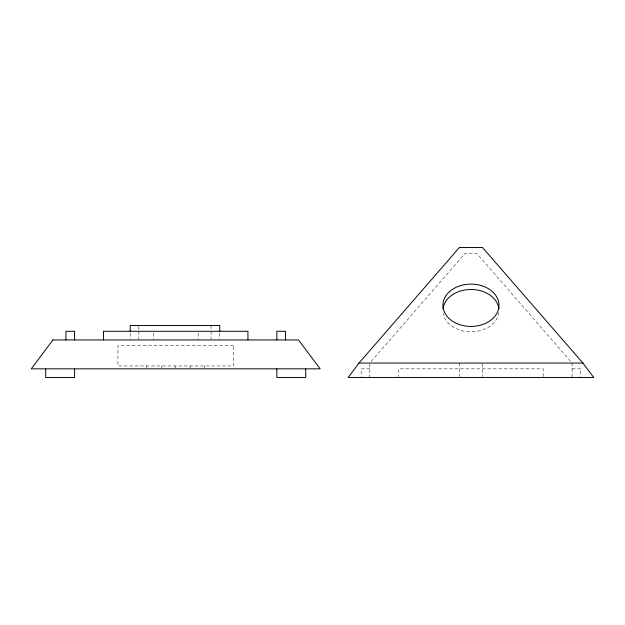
<?xml version="1.0" encoding="UTF-8"?>
<svg xmlns="http://www.w3.org/2000/svg" width="625" height="625" viewBox="0 0 625 625"><rect width="100%" height="100%" fill="white"/><g stroke="black" fill="none" stroke-linecap="round" stroke-linejoin="round"><path stroke-width="0.47" stroke-dasharray="3.12 2.34" d="M371.109 361.586L465.172 253.312L476.734 253.312L572.078 363.062L572.078 377.508M369.828 368.844L361.164 368.844L361.164 377.508M572.078 368.844L580.75 368.844L580.75 377.508M543.188 376.547L543.188 368.844L398.719 368.844L398.719 376.547M482.508 364.023L482.508 376.547M459.398 363.062L459.398 376.547M369.828 364.023L369.828 377.508M219.75 333.203L219.75 338.984M211.078 325.5L211.078 330.32M211.078 331.281L211.078 338.984M204.609 365.953L204.609 367.875M198.141 333.203L198.141 339.945M190.164 365.953L190.164 367.875M175.719 365.953L175.719 367.875M161.266 365.953L161.266 367.875M153.297 333.203L153.297 339.945M146.82 365.953L146.82 367.875M138.852 326.469L138.852 330.32M138.852 331.281L138.852 338.984M130.18 333.203L130.18 338.984M498.875 312.477A28.023 21.156 0 0 1 471.57 331.797A28.023 21.156 0 0 1 443.164 313.406M233.5 345.727L117.93 345.727L117.93 365.953L233.5 365.953L233.5 345.727"/><path stroke-width="0.94" d="M358.992 363.062L348.156 377.508L593.75 377.508L582.914 363.062L482.508 247.492L459.398 247.492L358.992 363.062L582.914 363.062M305.734 368.844L305.734 377.508L276.844 377.508L276.844 368.844M285.508 339.945L285.508 331.281L276.844 331.281L276.844 339.945M247.945 339.945L247.945 331.281L103.484 331.281L103.484 339.945M219.75 331.281L219.75 325.5L130.18 325.5L130.18 331.281M74.586 339.945L74.586 331.281L65.922 331.281L65.922 339.945M74.586 368.844L74.586 377.508L45.695 377.508L45.695 368.844M443.031 308.805A28.023 21.156 0 0 1 470.953 289.484A28.023 21.156 0 0 1 498.875 308.805M52.922 339.945L31.25 368.844L320.18 368.844L298.508 339.945L52.922 339.945M456.938 323.602A28.023 21.156 0 0 0 498.984 305.273A28.023 21.156 0 0 0 456.938 286.953A28.023 21.156 0 0 0 456.938 323.602"/></g></svg>
